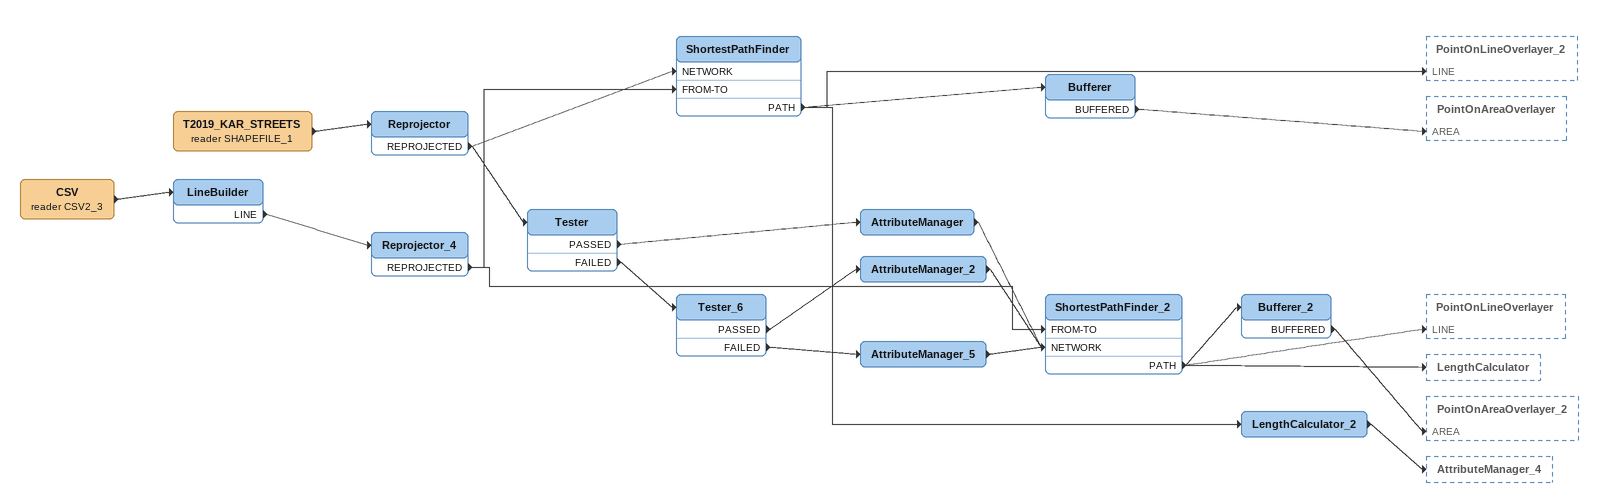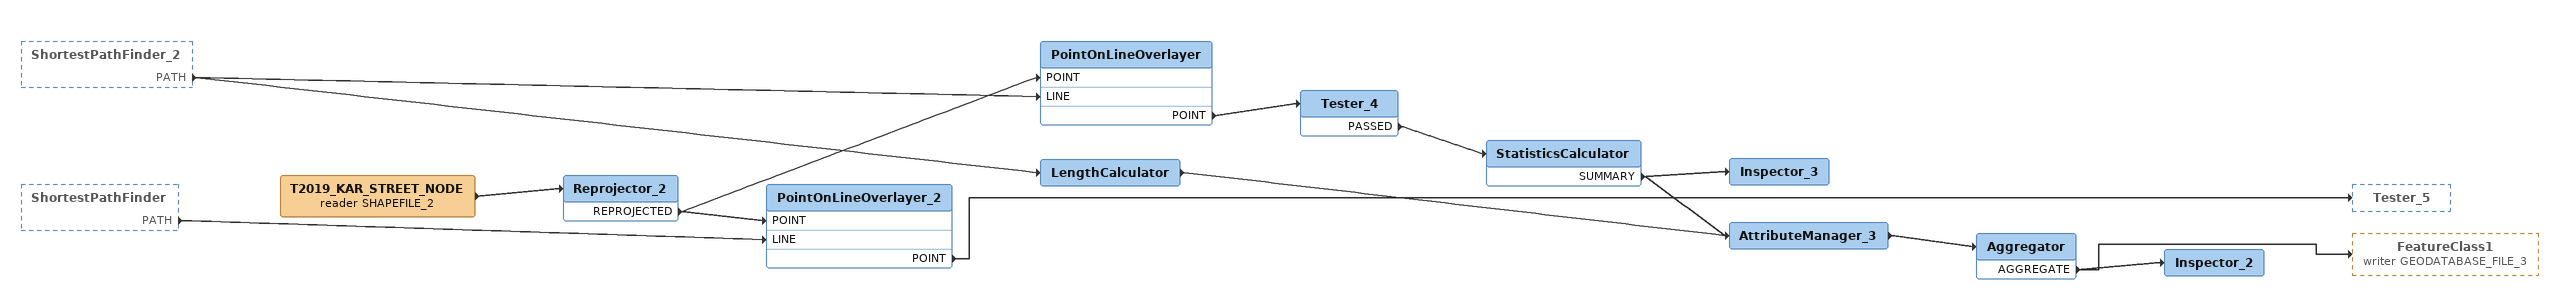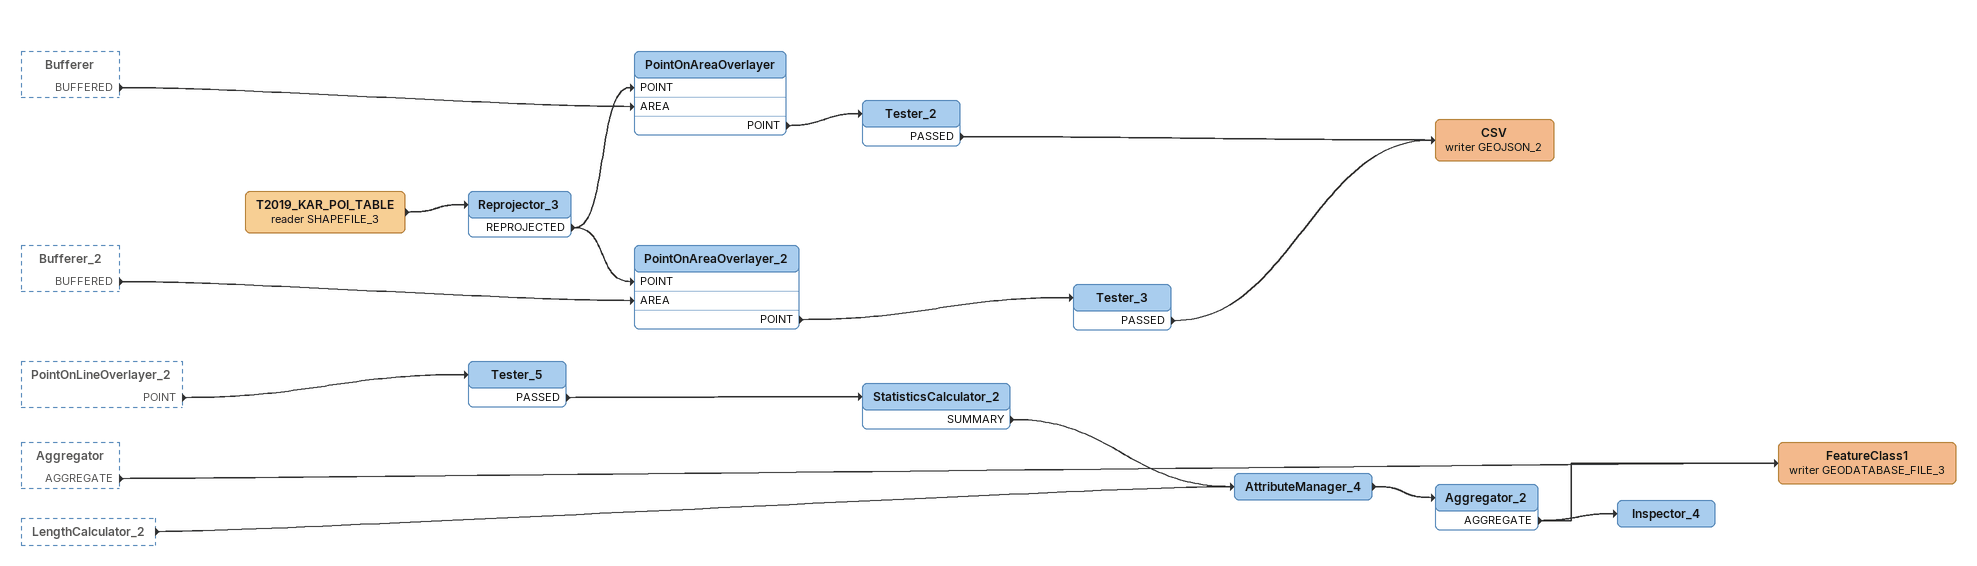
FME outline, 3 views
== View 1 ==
CSV (reader CSV2_3)
    -> LineBuilder
LineBuilder
    LINE -> Reprojector_4
Reprojector_4
    REPROJECTED -> ShortestPathFinder [FROM-TO]
    REPROJECTED -> ShortestPathFinder_2 [FROM-TO]
T2019_KAR_STREETS (reader SHAPEFILE_1)
    -> Reprojector
Reprojector
    REPROJECTED -> ShortestPathFinder [NETWORK]
    REPROJECTED -> Tester
ShortestPathFinder
    PATH -> Bufferer
    PATH -> PointOnLineOverlayer_2 [LINE]
    PATH -> LengthCalculator_2
Bufferer
    BUFFERED -> PointOnAreaOverlayer [AREA]
LengthCalculator_2
    -> AttributeManager_4
Tester
    PASSED -> AttributeManager
    FAILED -> Tester_6
AttributeManager
    -> ShortestPathFinder_2 [NETWORK]
Tester_6
    PASSED -> AttributeManager_2
    FAILED -> AttributeManager_5
AttributeManager_2
    -> ShortestPathFinder_2 [NETWORK]
AttributeManager_5
    -> ShortestPathFinder_2 [NETWORK]
ShortestPathFinder_2
    PATH -> Bufferer_2
    PATH -> PointOnLineOverlayer [LINE]
    PATH -> LengthCalculator
Bufferer_2
    BUFFERED -> PointOnAreaOverlayer_2 [AREA]

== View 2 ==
ShortestPathFinder_2 [outside]
    PATH -> PointOnLineOverlayer [LINE]
    PATH -> LengthCalculator
ShortestPathFinder [outside]
    PATH -> PointOnLineOverlayer_2 [LINE]
LengthCalculator
    -> AttributeManager_3
T2019_KAR_STREET_NODE (reader SHAPEFILE_2)
    -> Reprojector_2
Reprojector_2
    REPROJECTED -> PointOnLineOverlayer [POINT]
    REPROJECTED -> PointOnLineOverlayer_2 [POINT]
PointOnLineOverlayer
    POINT -> Tester_4
Tester_4
    PASSED -> StatisticsCalculator
StatisticsCalculator
    SUMMARY -> Inspector_3
    SUMMARY -> AttributeManager_3
Inspector_3
AttributeManager_3
    -> Aggregator
Aggregator
    AGGREGATE -> Inspector_2
    AGGREGATE -> FeatureClass1 (writer GEODATABASE_FILE_3)
Inspector_2
PointOnLineOverlayer_2
    POINT -> Tester_5

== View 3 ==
Bufferer [outside]
    BUFFERED -> PointOnAreaOverlayer [AREA]
Bufferer_2 [outside]
    BUFFERED -> PointOnAreaOverlayer_2 [AREA]
PointOnLineOverlayer_2 [outside]
    POINT -> Tester_5
Aggregator [outside]
    AGGREGATE -> FeatureClass1 (writer GEODATABASE_FILE_3)
LengthCalculator_2 [outside]
    -> AttributeManager_4
Tester_5
    PASSED -> StatisticsCalculator_2
StatisticsCalculator_2
    SUMMARY -> AttributeManager_4
AttributeManager_4
    -> Aggregator_2
Aggregator_2
    AGGREGATE -> Inspector_4
    AGGREGATE -> FeatureClass1 (writer GEODATABASE_FILE_3)
FeatureClass1 (writer GEODATABASE_FILE_3)
Inspector_4
T2019_KAR_POI_TABLE (reader SHAPEFILE_3)
    -> Reprojector_3
Reprojector_3
    REPROJECTED -> PointOnAreaOverlayer [POINT]
    REPROJECTED -> PointOnAreaOverlayer_2 [POINT]
PointOnAreaOverlayer
    POINT -> Tester_2
Tester_2
    PASSED -> CSV (writer GEOJSON_2)
PointOnAreaOverlayer_2
    POINT -> Tester_3
Tester_3
    PASSED -> CSV (writer GEOJSON_2)
CSV (writer GEOJSON_2)
